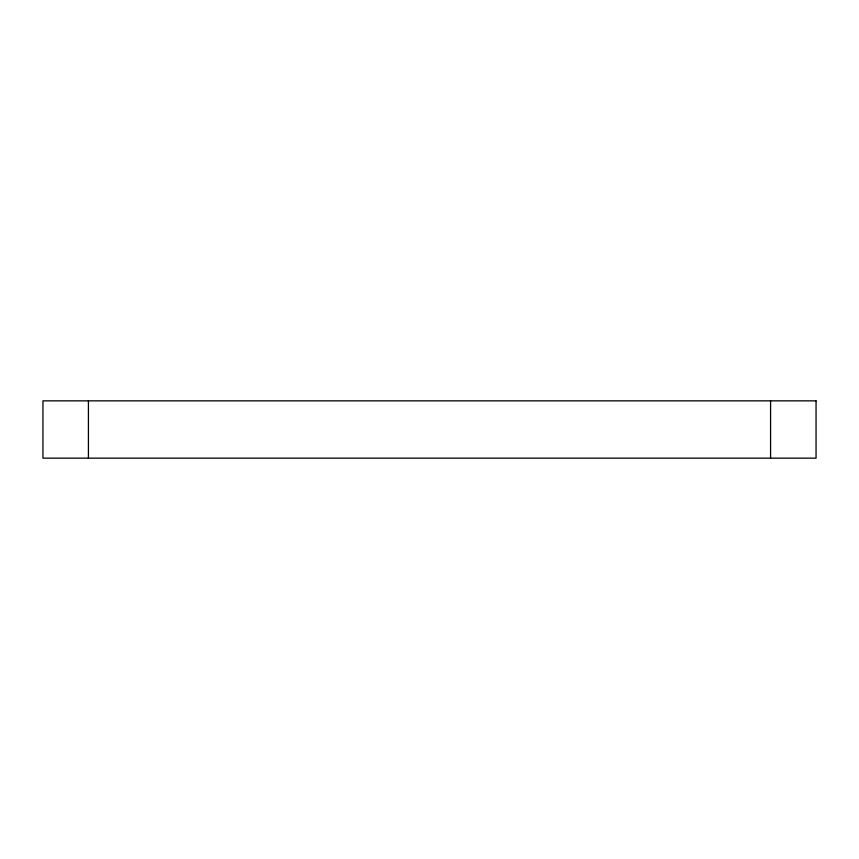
<?xml version="1.0" encoding="UTF-8"?>
<svg xmlns="http://www.w3.org/2000/svg" width="859" height="859" viewBox="0 0 859 859"><rect width="100%" height="100%" fill="white"/><g stroke="black" fill="none" stroke-linecap="round" stroke-linejoin="round"><path stroke-width="1.29" d="M770.577 400.852L770.577 458.148M88.423 400.852L88.423 458.148M816.05 400.852L42.95 400.852L42.95 458.148L816.05 458.148L816.05 400.852"/></g></svg>
